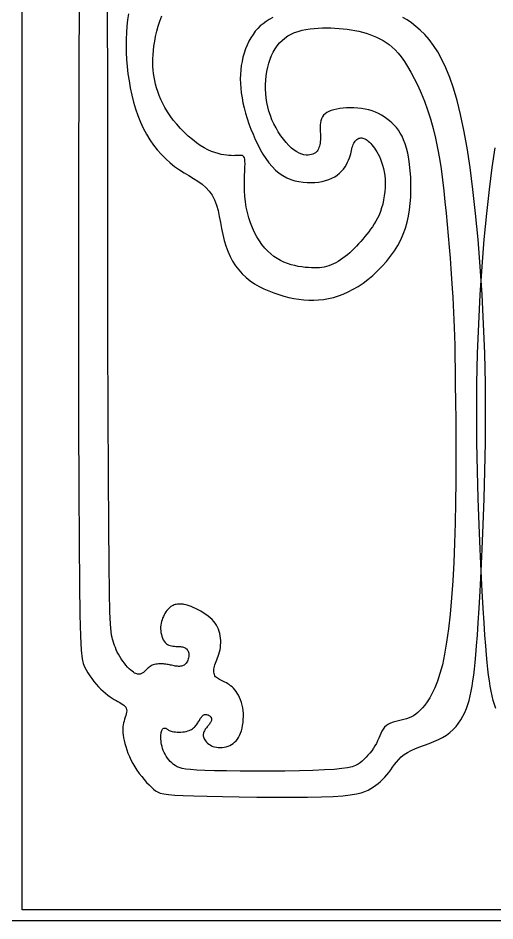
# Model space of a CAD drawing. Extents: x -66030 to 95157, y -13132 to 45879.
# Drawn here: x -30565.5 to -30409.7, y 32018.7 to 32313.6 of the extents above; entities that cross this region are included whole.
import ezdxf

# ---------------------------------------------------------------- set-up
doc = ezdxf.new("R2010")
doc.units = 0
doc.header["$LTSCALE"] = 100
doc.header["$MEASUREMENT"] = 0
for name, color, linetype in [('3', 11, 'CONTINUOUS'), ('4', 121, 'CONTINUOUS'), ('7', 105, 'CONTINUOUS')]:
    doc.layers.add(name, color=color, linetype=linetype)

msp = doc.modelspace()

# ---------------------------------------------------------------- linework, layer by layer
at = {"layer": '3'}
msp.add_lwpolyline([(-30564.12, 32022.4), (-30564.12, 32549.08), (-30264.2, 32549.08), (-30264.2, 32022.4)], close=True, dxfattribs=at)
at = {"layer": '4'}
msp.add_lwpolyline([(-30567.77, 32018.74), (-30567.77, 32552.74), (-30260.54, 32552.74), (-30260.54, 32018.74)], close=True, dxfattribs=at)
at = {"layer": '7'}
for points in [[(-30545.57, 32322.27), (-30545.68, 32294.17), (-30545.74, 32264.89), (-30545.76, 32235.61), (-30545.75, 32207.53), (-30545.71, 32181.84), (-30545.65, 32159.73), (-30545.56, 32142.08), (-30545.45, 32128.6), (-30545.31, 32118.69), (-30545.12, 32111.75), (-30544.89, 32107.18), (-30544.59, 32104.39), (-30544.24, 32102.77), (-30543.81, 32101.73), (-30543.3, 32100.77), (-30542.73, 32099.8), (-30542.09, 32098.83), (-30541.41, 32097.88), (-30540.69, 32096.95), (-30539.95, 32096.07), (-30539.19, 32095.23), (-30538.42, 32094.45), (-30537.66, 32093.74), (-30536.9, 32093.1), (-30536.17, 32092.52), (-30535.45, 32091.99), (-30534.75, 32091.52), (-30534.08, 32091.1), (-30533.44, 32090.71), (-30532.85, 32090.37), (-30532.29, 32090.05), (-30531.78, 32089.75), (-30531.32, 32089.47), (-30530.92, 32089.18), (-30530.59, 32088.89), (-30530.32, 32088.57), (-30530.14, 32088.22), (-30530.03, 32087.83), (-30530.01, 32087.39), (-30530.06, 32086.91), (-30530.17, 32086.39), (-30530.32, 32085.83), (-30530.5, 32085.25), (-30530.68, 32084.65), (-30530.86, 32084.04), (-30531.02, 32083.42), (-30531.15, 32082.8), (-30531.24, 32082.17), (-30531.29, 32081.52), (-30531.29, 32080.84), (-30531.25, 32080.13), (-30531.17, 32079.37), (-30531.04, 32078.56), (-30530.86, 32077.69), (-30530.62, 32076.74), (-30530.34, 32075.74), (-30530, 32074.68), (-30529.6, 32073.59), (-30529.14, 32072.47), (-30528.61, 32071.34), (-30528.03, 32070.21), (-30527.38, 32069.08), (-30526.67, 32067.98), (-30525.9, 32066.91), (-30525.11, 32065.88), (-30524.3, 32064.91), (-30523.49, 32064), (-30522.7, 32063.17), (-30521.95, 32062.44), (-30521.25, 32061.8), (-30520.61, 32061.28), (-30519.91, 32060.86), (-30519.05, 32060.52), (-30517.9, 32060.25), (-30516.35, 32060.04), (-30514.26, 32059.87), (-30511.53, 32059.73), (-30508.03, 32059.6), (-30503.7, 32059.48), (-30498.69, 32059.37), (-30493.22, 32059.27), (-30487.5, 32059.19), (-30481.74, 32059.15), (-30476.16, 32059.15), (-30470.96, 32059.19), (-30466.37, 32059.28), (-30462.54, 32059.44), (-30459.42, 32059.65), (-30456.92, 32059.92), (-30454.94, 32060.24), (-30453.38, 32060.6), (-30452.14, 32061.02), (-30451.13, 32061.48), (-30450.24, 32061.97), (-30449.4, 32062.51), (-30448.58, 32063.08), (-30447.8, 32063.68), (-30447.04, 32064.33), (-30446.31, 32065.01), (-30445.61, 32065.72), (-30444.95, 32066.48), (-30444.31, 32067.26), (-30443.7, 32068.09), (-30443.1, 32068.93), (-30442.48, 32069.79), (-30441.81, 32070.64), (-30441.08, 32071.48), (-30440.26, 32072.29), (-30439.32, 32073.06), (-30438.24, 32073.77), (-30437, 32074.42), (-30435.64, 32075.03), (-30434.18, 32075.6), (-30432.66, 32076.16), (-30431.13, 32076.73), (-30429.61, 32077.33), (-30428.14, 32077.97), (-30426.76, 32078.68), (-30425.49, 32079.46), (-30424.35, 32080.33), (-30423.31, 32081.26), (-30422.38, 32082.26), (-30421.54, 32083.33), (-30420.79, 32084.45), (-30420.12, 32085.62), (-30419.53, 32086.84), (-30419, 32088.1), (-30418.54, 32089.42), (-30418.12, 32090.79), (-30417.75, 32092.24), (-30417.43, 32093.77), (-30417.13, 32095.4), (-30416.86, 32097.13), (-30416.6, 32098.97), (-30416.36, 32100.95), (-30416.12, 32103.15), (-30415.88, 32105.67), (-30415.64, 32108.61), (-30415.38, 32112.07), (-30415.11, 32116.14), (-30414.82, 32120.91), (-30414.5, 32126.5), (-30414.15, 32132.96), (-30413.8, 32140.21), (-30413.46, 32148.16), (-30413.15, 32156.67), (-30412.91, 32165.65), (-30412.76, 32174.99), (-30412.7, 32184.57), (-30412.78, 32194.29), (-30413.01, 32204.04), (-30413.38, 32213.71), (-30413.87, 32223.22), (-30414.48, 32232.45), (-30415.19, 32241.33), (-30415.98, 32249.74), (-30416.85, 32257.59), (-30417.79, 32264.79), (-30418.77, 32271.26), (-30419.8, 32277.03), (-30420.87, 32282.16), (-30422, 32286.7), (-30423.17, 32290.71), (-30424.39, 32294.25), (-30425.66, 32297.36), (-30426.97, 32300.11), (-30428.34, 32302.54), (-30429.74, 32304.68), (-30431.16, 32306.57), (-30432.61, 32308.22), (-30434.06, 32309.66), (-30435.5, 32310.92), (-30436.93, 32312.02), (-30438.33, 32312.99), (-30439.71, 32313.84)], [(-30529.44, 32314.97), (-30529.71, 32313.02), (-30529.91, 32310.99), (-30530.06, 32308.91), (-30530.14, 32306.76), (-30530.17, 32304.57), (-30530.13, 32302.33), (-30530.02, 32300.05), (-30529.84, 32297.75), (-30529.58, 32295.44), (-30529.25, 32293.11), (-30528.84, 32290.79), (-30528.34, 32288.48), (-30527.77, 32286.2), (-30527.1, 32283.96), (-30526.35, 32281.77), (-30525.52, 32279.66), (-30524.59, 32277.63), (-30523.57, 32275.69), (-30522.46, 32273.87), (-30521.27, 32272.15), (-30520, 32270.55), (-30518.66, 32269.05), (-30517.26, 32267.65), (-30515.82, 32266.36), (-30514.33, 32265.17), (-30512.8, 32264.08), (-30511.26, 32263.09), (-30509.72, 32262.15), (-30508.21, 32261.24), (-30506.75, 32260.32), (-30505.38, 32259.35), (-30504.12, 32258.3), (-30503, 32257.12), (-30502.05, 32255.77), (-30501.27, 32254.25), (-30500.66, 32252.56), (-30500.16, 32250.75), (-30499.74, 32248.84), (-30499.37, 32246.88), (-30499.01, 32244.9), (-30498.62, 32242.93), (-30498.17, 32241.02), (-30497.62, 32239.18), (-30496.98, 32237.44), (-30496.23, 32235.78), (-30495.38, 32234.21), (-30494.44, 32232.74), (-30493.39, 32231.37), (-30492.24, 32230.09), (-30491, 32228.92), (-30489.66, 32227.85), (-30488.23, 32226.87), (-30486.74, 32225.99), (-30485.18, 32225.2), (-30483.58, 32224.49), (-30481.95, 32223.86), (-30480.31, 32223.31), (-30478.65, 32222.83), (-30477.01, 32222.41), (-30475.37, 32222.06), (-30473.74, 32221.79), (-30472.12, 32221.6), (-30470.5, 32221.5), (-30468.88, 32221.48), (-30467.27, 32221.55), (-30465.66, 32221.73), (-30464.05, 32222), (-30462.44, 32222.39), (-30460.82, 32222.88), (-30459.21, 32223.48), (-30457.6, 32224.2), (-30455.99, 32225.04), (-30454.38, 32225.99), (-30452.76, 32227.07), (-30451.15, 32228.27), (-30449.56, 32229.59), (-30448.01, 32231.02), (-30446.51, 32232.54), (-30445.08, 32234.14), (-30443.75, 32235.82), (-30442.52, 32237.56), (-30441.42, 32239.35), (-30440.46, 32241.19), (-30439.64, 32243.07), (-30438.94, 32244.99), (-30438.38, 32246.95), (-30437.92, 32248.95), (-30437.57, 32250.99), (-30437.33, 32253.07), (-30437.17, 32255.18), (-30437.1, 32257.33), (-30437.11, 32259.49), (-30437.19, 32261.63), (-30437.34, 32263.73), (-30437.56, 32265.75), (-30437.84, 32267.67), (-30438.18, 32269.47), (-30438.57, 32271.11), (-30439, 32272.58), (-30439.49, 32273.88), (-30440.01, 32275.04), (-30440.59, 32276.07), (-30441.2, 32277), (-30441.87, 32277.84), (-30442.57, 32278.62), (-30443.32, 32279.35), (-30444.11, 32280.05), (-30444.94, 32280.71), (-30445.82, 32281.33), (-30446.74, 32281.91), (-30447.71, 32282.43), (-30448.73, 32282.9), (-30449.8, 32283.31), (-30450.91, 32283.64), (-30452.08, 32283.91), (-30453.28, 32284.1), (-30454.51, 32284.23), (-30455.73, 32284.29), (-30456.95, 32284.3), (-30458.13, 32284.26), (-30459.28, 32284.17), (-30460.36, 32284.04), (-30461.37, 32283.87), (-30462.31, 32283.66), (-30463.16, 32283.41), (-30463.92, 32283.11), (-30464.6, 32282.75), (-30465.18, 32282.34), (-30465.67, 32281.88), (-30466.06, 32281.35), (-30466.35, 32280.75), (-30466.55, 32280.11), (-30466.67, 32279.42), (-30466.74, 32278.71), (-30466.76, 32277.97), (-30466.75, 32277.24), (-30466.73, 32276.51), (-30466.71, 32275.8), (-30466.7, 32275.13), (-30466.7, 32274.48), (-30466.72, 32273.87), (-30466.77, 32273.29), (-30466.83, 32272.75), (-30466.91, 32272.24), (-30467.02, 32271.76), (-30467.16, 32271.31), (-30467.32, 32270.9), (-30467.52, 32270.52), (-30467.75, 32270.17), (-30468.03, 32269.86), (-30468.35, 32269.59), (-30468.71, 32269.36), (-30469.13, 32269.17), (-30469.61, 32269.01), (-30470.14, 32268.91), (-30470.74, 32268.85), (-30471.38, 32268.87), (-30472.08, 32268.97), (-30472.81, 32269.16), (-30473.59, 32269.47), (-30474.41, 32269.9), (-30475.26, 32270.46), (-30476.13, 32271.17), (-30477.02, 32272.01), (-30477.91, 32272.98), (-30478.79, 32274.04), (-30479.64, 32275.2), (-30480.45, 32276.43), (-30481.21, 32277.72), (-30481.9, 32279.05), (-30482.52, 32280.41), (-30483.06, 32281.8), (-30483.52, 32283.2), (-30483.9, 32284.63), (-30484.2, 32286.07), (-30484.43, 32287.52), (-30484.58, 32288.97), (-30484.65, 32290.43), (-30484.65, 32291.89), (-30484.58, 32293.34), (-30484.43, 32294.78), (-30484.21, 32296.18), (-30483.93, 32297.55), (-30483.57, 32298.88), (-30483.14, 32300.16), (-30482.65, 32301.37), (-30482.1, 32302.51), (-30481.47, 32303.58), (-30480.78, 32304.58), (-30480.02, 32305.5), (-30479.18, 32306.34), (-30478.28, 32307.1), (-30477.31, 32307.77), (-30476.26, 32308.36), (-30475.13, 32308.86), (-30473.94, 32309.28), (-30472.7, 32309.62), (-30471.41, 32309.89), (-30470.09, 32310.1), (-30468.74, 32310.25), (-30467.38, 32310.35), (-30466.01, 32310.41), (-30464.64, 32310.43), (-30463.29, 32310.41), (-30461.94, 32310.35), (-30460.6, 32310.26), (-30459.28, 32310.14), (-30457.97, 32309.98), (-30456.68, 32309.78), (-30455.41, 32309.56), (-30454.17, 32309.3), (-30452.95, 32309), (-30451.76, 32308.67), (-30450.59, 32308.29), (-30449.45, 32307.87), (-30448.34, 32307.4), (-30447.26, 32306.88), (-30446.22, 32306.31), (-30445.2, 32305.68), (-30444.21, 32304.97), (-30443.23, 32304.16), (-30442.26, 32303.23), (-30441.28, 32302.15), (-30440.28, 32300.91), (-30439.27, 32299.47), (-30438.22, 32297.82), (-30437.13, 32295.95), (-30436.02, 32293.86), (-30434.91, 32291.56), (-30433.8, 32289.08), (-30432.73, 32286.43), (-30431.7, 32283.62), (-30430.75, 32280.67), (-30429.87, 32277.6), (-30429.1, 32274.42), (-30428.41, 32271.14), (-30427.81, 32267.78), (-30427.28, 32264.33), (-30426.81, 32260.8), (-30426.38, 32257.22), (-30425.99, 32253.58), (-30425.62, 32249.89), (-30425.27, 32246.17), (-30424.94, 32242.45), (-30424.63, 32238.78), (-30424.34, 32235.19), (-30424.07, 32231.73), (-30423.82, 32228.42), (-30423.61, 32225.33), (-30423.42, 32222.48), (-30423.27, 32219.88), (-30423.15, 32217.45), (-30423.04, 32215.03), (-30422.96, 32212.52), (-30422.88, 32209.77), (-30422.82, 32206.66), (-30422.75, 32203.06), (-30422.69, 32198.83), (-30422.61, 32193.9), (-30422.54, 32188.34), (-30422.48, 32182.27), (-30422.44, 32175.82), (-30422.42, 32169.11), (-30422.45, 32162.26), (-30422.53, 32155.39), (-30422.66, 32148.64), (-30422.86, 32142.1), (-30423.12, 32135.83), (-30423.46, 32129.86), (-30423.86, 32124.23), (-30424.32, 32118.98), (-30424.85, 32114.14), (-30425.45, 32109.74), (-30426.12, 32105.84), (-30426.84, 32102.44), (-30427.62, 32099.52), (-30428.44, 32097.02), (-30429.28, 32094.9), (-30430.13, 32093.11), (-30430.98, 32091.61), (-30431.81, 32090.34), (-30432.61, 32089.26), (-30433.38, 32088.33), (-30434.11, 32087.53), (-30434.82, 32086.84), (-30435.53, 32086.26), (-30436.24, 32085.78), (-30436.97, 32085.37), (-30437.73, 32085.03), (-30438.53, 32084.74), (-30439.38, 32084.5), (-30440.27, 32084.28), (-30441.16, 32084.08), (-30442.06, 32083.86), (-30442.92, 32083.61), (-30443.74, 32083.32), (-30444.48, 32082.97), (-30445.15, 32082.54), (-30445.7, 32082.02), (-30446.17, 32081.41), (-30446.58, 32080.73), (-30446.94, 32079.99), (-30447.28, 32079.21), (-30447.63, 32078.4), (-30447.99, 32077.57), (-30448.39, 32076.74), (-30448.86, 32075.93), (-30449.38, 32075.12), (-30449.94, 32074.34), (-30450.54, 32073.59), (-30451.16, 32072.86), (-30451.79, 32072.18), (-30452.42, 32071.54), (-30453.04, 32070.95), (-30453.65, 32070.41), (-30454.34, 32069.93), (-30455.19, 32069.49), (-30456.31, 32069.11), (-30457.79, 32068.77), (-30459.72, 32068.49), (-30462.21, 32068.25), (-30465.33, 32068.05), (-30469.15, 32067.9), (-30473.53, 32067.79), (-30478.28, 32067.71), (-30483.23, 32067.67), (-30488.18, 32067.67), (-30492.97, 32067.69), (-30497.4, 32067.73), (-30501.29, 32067.8), (-30504.5, 32067.9), (-30507.08, 32068.01), (-30509.12, 32068.16), (-30510.7, 32068.34), (-30511.91, 32068.56), (-30512.83, 32068.81), (-30513.55, 32069.12), (-30514.16, 32069.47), (-30514.73, 32069.88), (-30515.28, 32070.34), (-30515.79, 32070.84), (-30516.27, 32071.38), (-30516.71, 32071.95), (-30517.11, 32072.54), (-30517.47, 32073.16), (-30517.78, 32073.79), (-30518.05, 32074.43), (-30518.27, 32075.07), (-30518.45, 32075.71), (-30518.59, 32076.33), (-30518.69, 32076.95), (-30518.76, 32077.54), (-30518.81, 32078.1), (-30518.83, 32078.62), (-30518.83, 32079.11), (-30518.82, 32079.56), (-30518.78, 32079.97), (-30518.72, 32080.33), (-30518.65, 32080.65), (-30518.56, 32080.93), (-30518.46, 32081.17), (-30518.34, 32081.37), (-30518.21, 32081.52), (-30518.06, 32081.63), (-30517.9, 32081.7), (-30517.74, 32081.74), (-30517.58, 32081.74), (-30517.41, 32081.72), (-30517.24, 32081.66), (-30517.08, 32081.58), (-30516.91, 32081.48), (-30516.75, 32081.36), (-30516.57, 32081.23), (-30516.37, 32081.09), (-30516.13, 32080.95), (-30515.84, 32080.82), (-30515.51, 32080.7), (-30515.1, 32080.6), (-30514.63, 32080.52), (-30514.09, 32080.46), (-30513.52, 32080.43), (-30512.91, 32080.42), (-30512.3, 32080.44), (-30511.69, 32080.48), (-30511.09, 32080.56), (-30510.54, 32080.66), (-30510.03, 32080.79), (-30509.57, 32080.94), (-30509.16, 32081.12), (-30508.79, 32081.32), (-30508.45, 32081.54), (-30508.14, 32081.78), (-30507.86, 32082.03), (-30507.61, 32082.29), (-30507.38, 32082.56), (-30507.16, 32082.84), (-30506.96, 32083.12), (-30506.77, 32083.4), (-30506.6, 32083.69), (-30506.43, 32083.97), (-30506.26, 32084.26), (-30506.1, 32084.54), (-30505.94, 32084.81), (-30505.77, 32085.07), (-30505.6, 32085.32), (-30505.43, 32085.55), (-30505.24, 32085.75), (-30505.05, 32085.92), (-30504.84, 32086.05), (-30504.62, 32086.14), (-30504.38, 32086.19), (-30504.13, 32086.19), (-30503.87, 32086.16), (-30503.62, 32086.1), (-30503.37, 32086.01), (-30503.14, 32085.89), (-30502.93, 32085.76), (-30502.74, 32085.62), (-30502.58, 32085.46), (-30502.45, 32085.3), (-30502.36, 32085.13), (-30502.29, 32084.95), (-30502.26, 32084.76), (-30502.26, 32084.57), (-30502.28, 32084.37), (-30502.34, 32084.17), (-30502.42, 32083.96), (-30502.53, 32083.74), (-30502.66, 32083.52), (-30502.81, 32083.29), (-30502.98, 32083.06), (-30503.16, 32082.83), (-30503.35, 32082.59), (-30503.54, 32082.35), (-30503.74, 32082.11), (-30503.93, 32081.86), (-30504.12, 32081.61), (-30504.31, 32081.35), (-30504.48, 32081.1), (-30504.63, 32080.83), (-30504.76, 32080.56), (-30504.87, 32080.29), (-30504.94, 32080.01), (-30504.99, 32079.72), (-30505, 32079.43), (-30504.98, 32079.13), (-30504.91, 32078.82), (-30504.81, 32078.51), (-30504.66, 32078.19), (-30504.46, 32077.85), (-30504.22, 32077.52), (-30503.93, 32077.18), (-30503.59, 32076.85), (-30503.21, 32076.53), (-30502.78, 32076.24), (-30502.31, 32075.97), (-30501.81, 32075.75), (-30501.26, 32075.58), (-30500.67, 32075.45), (-30500.06, 32075.38), (-30499.43, 32075.37), (-30498.79, 32075.41), (-30498.14, 32075.5), (-30497.51, 32075.64), (-30496.89, 32075.83), (-30496.29, 32076.07), (-30495.73, 32076.36), (-30495.21, 32076.7), (-30494.72, 32077.1), (-30494.26, 32077.56), (-30493.84, 32078.08), (-30493.46, 32078.66), (-30493.12, 32079.32), (-30492.81, 32080.04), (-30492.54, 32080.84), (-30492.31, 32081.7), (-30492.12, 32082.61), (-30491.99, 32083.55), (-30491.89, 32084.52), (-30491.86, 32085.5), (-30491.87, 32086.47), (-30491.95, 32087.43), (-30492.08, 32088.37), (-30492.27, 32089.26), (-30492.51, 32090.13), (-30492.79, 32090.95), (-30493.11, 32091.72), (-30493.47, 32092.44), (-30493.85, 32093.11), (-30494.26, 32093.72), (-30494.68, 32094.26), (-30495.12, 32094.75), (-30495.57, 32095.19), (-30496.03, 32095.57), (-30496.5, 32095.92), (-30496.96, 32096.22), (-30497.43, 32096.49), (-30497.9, 32096.74), (-30498.36, 32096.96), (-30498.8, 32097.16), (-30499.23, 32097.36), (-30499.64, 32097.56), (-30500.02, 32097.77), (-30500.37, 32097.99), (-30500.68, 32098.24), (-30500.95, 32098.52), (-30501.17, 32098.84), (-30501.34, 32099.2), (-30501.46, 32099.59), (-30501.53, 32100.01), (-30501.56, 32100.45), (-30501.54, 32100.92), (-30501.47, 32101.41), (-30501.35, 32101.91), (-30501.19, 32102.43), (-30500.99, 32102.95), (-30500.77, 32103.5), (-30500.54, 32104.07), (-30500.3, 32104.66), (-30500.06, 32105.27), (-30499.85, 32105.92), (-30499.65, 32106.59), (-30499.5, 32107.3), (-30499.38, 32108.04), (-30499.31, 32108.79), (-30499.27, 32109.56), (-30499.28, 32110.33), (-30499.33, 32111.1), (-30499.42, 32111.86), (-30499.56, 32112.6), (-30499.75, 32113.31), (-30499.98, 32114), (-30500.28, 32114.67), (-30500.63, 32115.32), (-30501.04, 32115.95), (-30501.52, 32116.56), (-30502.08, 32117.16), (-30502.71, 32117.74), (-30503.41, 32118.31), (-30504.18, 32118.87), (-30504.99, 32119.39), (-30505.83, 32119.89), (-30506.66, 32120.35), (-30507.47, 32120.77), (-30508.25, 32121.13), (-30508.97, 32121.44), (-30509.61, 32121.69), (-30510.19, 32121.88), (-30510.7, 32122.02), (-30511.17, 32122.11), (-30511.6, 32122.17), (-30511.99, 32122.21), (-30512.37, 32122.22), (-30512.73, 32122.21), (-30513.09, 32122.19), (-30513.44, 32122.16), (-30513.79, 32122.11), (-30514.14, 32122.04), (-30514.49, 32121.94), (-30514.84, 32121.8), (-30515.19, 32121.63), (-30515.53, 32121.41), (-30515.88, 32121.14), (-30516.22, 32120.83), (-30516.56, 32120.48), (-30516.89, 32120.08), (-30517.2, 32119.66), (-30517.5, 32119.2), (-30517.78, 32118.71), (-30518.03, 32118.2), (-30518.26, 32117.68), (-30518.46, 32117.13), (-30518.63, 32116.56), (-30518.76, 32115.98), (-30518.86, 32115.39), (-30518.92, 32114.79), (-30518.93, 32114.17), (-30518.89, 32113.55), (-30518.81, 32112.93), (-30518.68, 32112.31), (-30518.51, 32111.71), (-30518.29, 32111.13), (-30518.04, 32110.59), (-30517.74, 32110.1), (-30517.41, 32109.67), (-30517.04, 32109.3), (-30516.65, 32109.02), (-30516.23, 32108.8), (-30515.79, 32108.65), (-30515.34, 32108.54), (-30514.88, 32108.48), (-30514.43, 32108.44), (-30513.99, 32108.42), (-30513.56, 32108.41), (-30513.16, 32108.4), (-30512.77, 32108.38), (-30512.41, 32108.35), (-30512.07, 32108.3), (-30511.75, 32108.24), (-30511.45, 32108.16), (-30511.17, 32108.05), (-30510.91, 32107.92), (-30510.66, 32107.75), (-30510.44, 32107.56), (-30510.24, 32107.33), (-30510.06, 32107.08), (-30509.91, 32106.8), (-30509.8, 32106.5), (-30509.72, 32106.17), (-30509.68, 32105.82), (-30509.67, 32105.46), (-30509.71, 32105.08), (-30509.78, 32104.69), (-30509.88, 32104.31), (-30510.01, 32103.94), (-30510.16, 32103.58), (-30510.34, 32103.25), (-30510.54, 32102.96), (-30510.76, 32102.7), (-30510.99, 32102.48), (-30511.24, 32102.3), (-30511.51, 32102.15), (-30511.79, 32102.04), (-30512.09, 32101.96), (-30512.4, 32101.9), (-30512.73, 32101.88), (-30513.07, 32101.88), (-30513.42, 32101.9), (-30513.79, 32101.95), (-30514.16, 32102), (-30514.54, 32102.07), (-30514.92, 32102.15), (-30515.31, 32102.23), (-30515.69, 32102.31), (-30516.07, 32102.39), (-30516.45, 32102.46), (-30516.83, 32102.53), (-30517.21, 32102.59), (-30517.6, 32102.64), (-30517.99, 32102.68), (-30518.39, 32102.7), (-30518.8, 32102.71), (-30519.22, 32102.7), (-30519.65, 32102.68), (-30520.08, 32102.63), (-30520.5, 32102.56), (-30520.91, 32102.47), (-30521.31, 32102.36), (-30521.69, 32102.23), (-30522.04, 32102.06), (-30522.36, 32101.88), (-30522.65, 32101.67), (-30522.92, 32101.45), (-30523.17, 32101.22), (-30523.4, 32100.99), (-30523.62, 32100.75), (-30523.83, 32100.52), (-30524.04, 32100.31), (-30524.25, 32100.11), (-30524.46, 32099.93), (-30524.68, 32099.77), (-30524.9, 32099.63), (-30525.12, 32099.52), (-30525.36, 32099.43), (-30525.6, 32099.36), (-30525.86, 32099.32), (-30526.14, 32099.32), (-30526.43, 32099.34), (-30526.74, 32099.42), (-30527.07, 32099.54), (-30527.43, 32099.71), (-30527.82, 32099.96), (-30528.24, 32100.27), (-30528.7, 32100.66), (-30529.19, 32101.13), (-30529.71, 32101.67), (-30530.24, 32102.28), (-30530.77, 32102.93), (-30531.3, 32103.63), (-30531.8, 32104.35), (-30532.28, 32105.09), (-30532.71, 32105.83), (-30533.09, 32106.56), (-30533.42, 32107.29), (-30533.71, 32108.01), (-30533.96, 32108.71), (-30534.19, 32109.4), (-30534.39, 32110.07), (-30534.59, 32110.72), (-30534.77, 32111.35), (-30534.95, 32112.05), (-30535.13, 32113.31), (-30535.3, 32115.67), (-30535.47, 32119.73), (-30535.62, 32126.04), (-30535.76, 32135.17), (-30535.88, 32147.7), (-30535.98, 32164.19), (-30536.06, 32184.94), (-30536.12, 32209.08), (-30536.16, 32235.5), (-30536.19, 32263.05), (-30536.21, 32290.6), (-30536.23, 32317.03)], [(-30482.26, 32313.79), (-30483.4, 32313.15), (-30484.46, 32312.49), (-30485.44, 32311.79), (-30486.35, 32311.03), (-30487.19, 32310.2), (-30487.98, 32309.29), (-30488.72, 32308.29), (-30489.42, 32307.2), (-30490.05, 32306.04), (-30490.63, 32304.81), (-30491.15, 32303.53), (-30491.61, 32302.21), (-30492, 32300.85), (-30492.32, 32299.47), (-30492.57, 32298.08), (-30492.75, 32296.67), (-30492.86, 32295.24), (-30492.9, 32293.78), (-30492.86, 32292.29), (-30492.75, 32290.77), (-30492.57, 32289.22), (-30492.32, 32287.61), (-30492, 32285.96), (-30491.61, 32284.28), (-30491.15, 32282.57), (-30490.63, 32280.84), (-30490.05, 32279.1), (-30489.42, 32277.37), (-30488.72, 32275.66), (-30487.98, 32273.97), (-30487.19, 32272.32), (-30486.35, 32270.71), (-30485.46, 32269.18), (-30484.52, 32267.72), (-30483.52, 32266.36), (-30482.47, 32265.11), (-30481.36, 32263.99), (-30480.2, 32263), (-30478.97, 32262.17), (-30477.7, 32261.49), (-30476.39, 32260.93), (-30475.06, 32260.51), (-30473.72, 32260.2), (-30472.38, 32260), (-30471.06, 32259.89), (-30469.76, 32259.87), (-30468.49, 32259.92), (-30467.27, 32260.05), (-30466.1, 32260.26), (-30464.99, 32260.54), (-30463.93, 32260.88), (-30462.95, 32261.3), (-30462.03, 32261.78), (-30461.2, 32262.33), (-30460.45, 32262.94), (-30459.77, 32263.6), (-30459.18, 32264.31), (-30458.65, 32265.03), (-30458.2, 32265.77), (-30457.8, 32266.51), (-30457.47, 32267.24), (-30457.2, 32267.95), (-30456.97, 32268.61), (-30456.79, 32269.24), (-30456.64, 32269.84), (-30456.51, 32270.4), (-30456.39, 32270.92), (-30456.27, 32271.42), (-30456.13, 32271.88), (-30455.98, 32272.32), (-30455.79, 32272.72), (-30455.57, 32273.09), (-30455.33, 32273.43), (-30455.06, 32273.73), (-30454.78, 32273.98), (-30454.47, 32274.19), (-30454.16, 32274.35), (-30453.84, 32274.45), (-30453.51, 32274.5), (-30453.18, 32274.49), (-30452.84, 32274.43), (-30452.5, 32274.32), (-30452.15, 32274.15), (-30451.79, 32273.94), (-30451.42, 32273.69), (-30451.04, 32273.38), (-30450.66, 32273.04), (-30450.26, 32272.65), (-30449.86, 32272.21), (-30449.46, 32271.71), (-30449.05, 32271.17), (-30448.65, 32270.56), (-30448.24, 32269.9), (-30447.84, 32269.17), (-30447.44, 32268.37), (-30447.06, 32267.51), (-30446.7, 32266.58), (-30446.37, 32265.59), (-30446.08, 32264.53), (-30445.84, 32263.41), (-30445.66, 32262.23), (-30445.55, 32260.98), (-30445.51, 32259.68), (-30445.54, 32258.33), (-30445.65, 32256.96), (-30445.81, 32255.58), (-30446.05, 32254.22), (-30446.33, 32252.89), (-30446.68, 32251.62), (-30447.07, 32250.41), (-30447.52, 32249.29), (-30448, 32248.25), (-30448.53, 32247.28), (-30449.08, 32246.37), (-30449.67, 32245.49), (-30450.28, 32244.66), (-30450.91, 32243.84), (-30451.55, 32243.04), (-30452.2, 32242.24), (-30452.87, 32241.45), (-30453.54, 32240.66), (-30454.23, 32239.89), (-30454.93, 32239.13), (-30455.64, 32238.39), (-30456.36, 32237.68), (-30457.1, 32236.99), (-30457.85, 32236.34), (-30458.61, 32235.73), (-30459.38, 32235.16), (-30460.15, 32234.62), (-30460.92, 32234.14), (-30461.69, 32233.7), (-30462.45, 32233.31), (-30463.2, 32232.98), (-30463.94, 32232.7), (-30464.67, 32232.48), (-30465.42, 32232.31), (-30466.18, 32232.18), (-30466.97, 32232.1), (-30467.79, 32232.05), (-30468.67, 32232.04), (-30469.61, 32232.06), (-30470.62, 32232.12), (-30471.68, 32232.21), (-30472.8, 32232.34), (-30473.94, 32232.52), (-30475.11, 32232.76), (-30476.29, 32233.07), (-30477.46, 32233.44), (-30478.62, 32233.89), (-30479.75, 32234.43), (-30480.85, 32235.06), (-30481.91, 32235.78), (-30482.94, 32236.59), (-30483.93, 32237.51), (-30484.88, 32238.52), (-30485.79, 32239.63), (-30486.65, 32240.86), (-30487.47, 32242.19), (-30488.23, 32243.62), (-30488.93, 32245.13), (-30489.55, 32246.72), (-30490.11, 32248.38), (-30490.57, 32250.08), (-30490.95, 32251.83), (-30491.23, 32253.61), (-30491.41, 32255.41), (-30491.51, 32257.19), (-30491.53, 32258.94), (-30491.51, 32260.61), (-30491.46, 32262.18), (-30491.4, 32263.61), (-30491.36, 32264.88), (-30491.33, 32265.96), (-30491.36, 32266.83), (-30491.43, 32267.49), (-30491.55, 32267.99), (-30491.71, 32268.33), (-30491.92, 32268.56), (-30492.17, 32268.69), (-30492.47, 32268.75), (-30492.81, 32268.76), (-30493.19, 32268.75), (-30493.63, 32268.73), (-30494.11, 32268.71), (-30494.64, 32268.69), (-30495.23, 32268.68), (-30495.89, 32268.69), (-30496.6, 32268.73), (-30497.39, 32268.81), (-30498.24, 32268.93), (-30499.17, 32269.1), (-30500.16, 32269.34), (-30501.2, 32269.67), (-30502.31, 32270.08), (-30503.47, 32270.6), (-30504.68, 32271.24), (-30505.94, 32272.01), (-30507.23, 32272.92), (-30508.55, 32273.95), (-30509.87, 32275.08), (-30511.18, 32276.31), (-30512.44, 32277.59), (-30513.65, 32278.93), (-30514.78, 32280.29), (-30515.81, 32281.67), (-30516.72, 32283.03), (-30517.52, 32284.39), (-30518.23, 32285.73), (-30518.84, 32287.04), (-30519.37, 32288.34), (-30519.82, 32289.6), (-30520.21, 32290.84), (-30520.54, 32292.04), (-30520.82, 32293.2), (-30521.05, 32294.34), (-30521.24, 32295.48), (-30521.37, 32296.62), (-30521.45, 32297.79), (-30521.49, 32299), (-30521.47, 32300.26), (-30521.4, 32301.59), (-30521.28, 32303), (-30521.1, 32304.49), (-30520.86, 32306.04), (-30520.54, 32307.64), (-30520.16, 32309.29), (-30519.69, 32310.96), (-30519.14, 32312.65), (-30518.5, 32314.35)], [(-30409.32, 32088.1), (-30409.78, 32089.42), (-30410.2, 32090.79), (-30410.56, 32092.24), (-30410.89, 32093.77), (-30411.19, 32095.4), (-30411.46, 32097.13), (-30411.72, 32098.97), (-30411.96, 32100.95), (-30412.2, 32103.15), (-30412.44, 32105.67), (-30412.68, 32108.61), (-30412.94, 32112.07), (-30413.21, 32116.14), (-30413.5, 32120.91), (-30413.82, 32126.5), (-30414.17, 32132.96), (-30414.52, 32140.21), (-30414.86, 32148.16), (-30415.16, 32156.67), (-30415.41, 32165.65), (-30415.56, 32174.99), (-30415.61, 32184.57), (-30415.54, 32194.29), (-30415.31, 32204.04), (-30414.94, 32213.71), (-30414.45, 32223.22), (-30413.84, 32232.45), (-30413.13, 32241.33), (-30412.34, 32249.74), (-30411.46, 32257.59), (-30410.53, 32264.79), (-30409.55, 32271.26)]]:
    msp.add_lwpolyline(points, dxfattribs=at)

doc.saveas('drawing.dxf')
